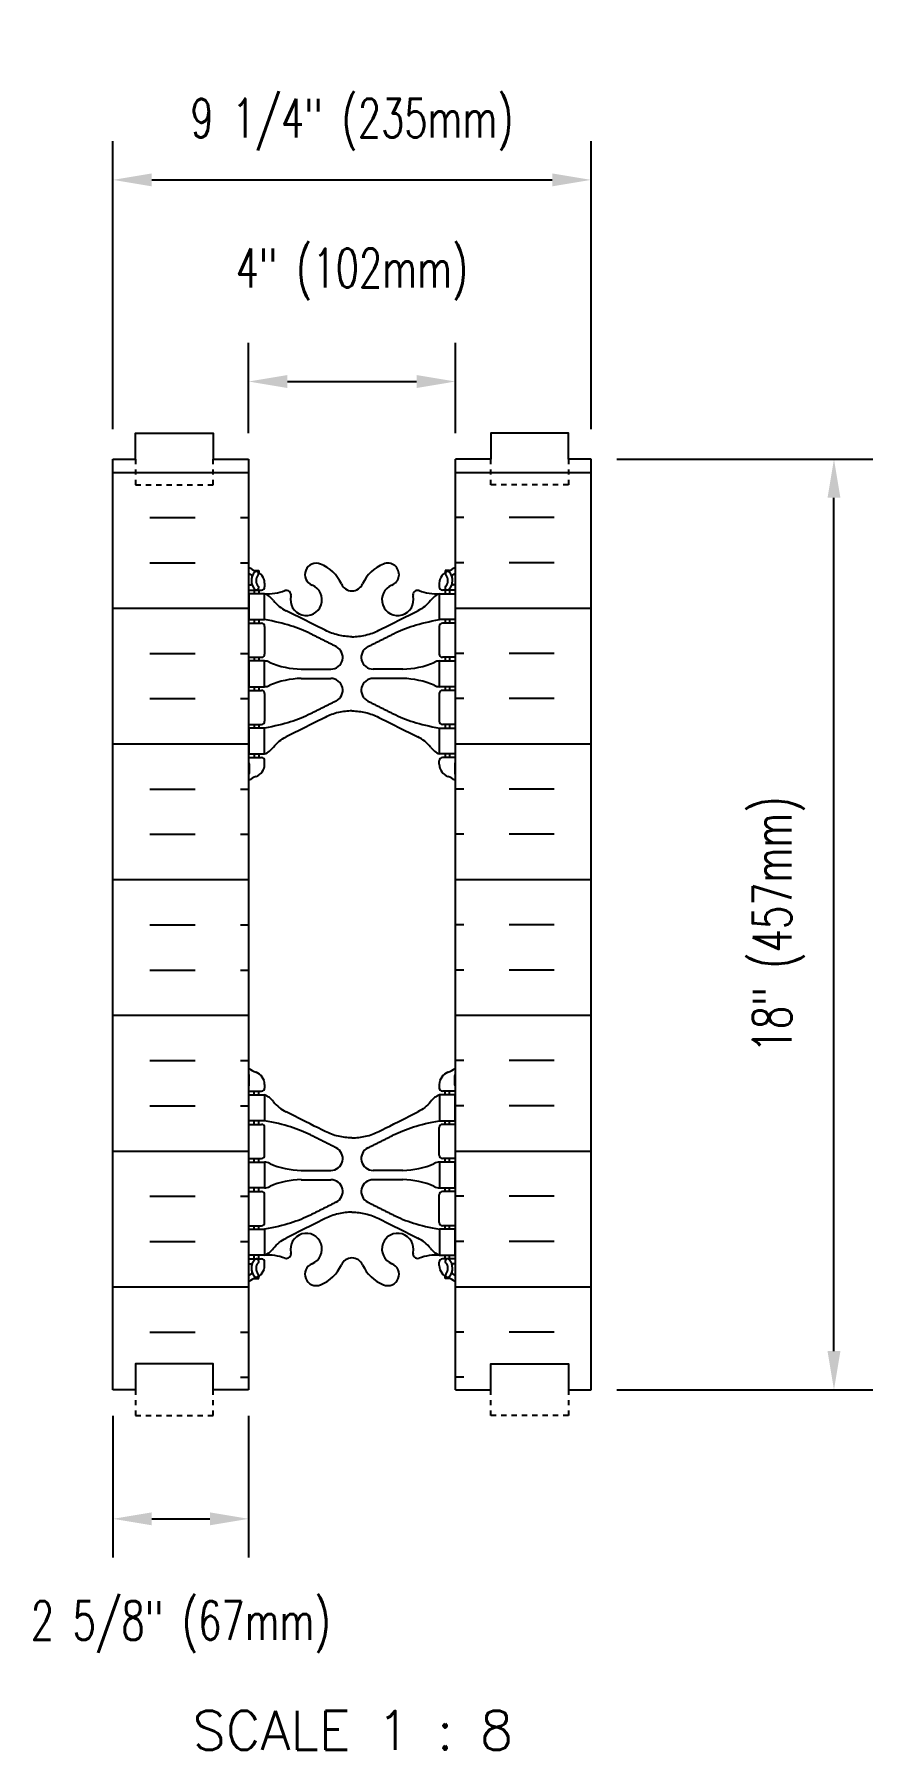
# Model space of a CAD drawing. Header units: inches. Extents: x 135 to 240, y 99 to 198.
# Drawn here: x 134.96 to 151.18, y 118.75 to 151.93 of the extents above.
import ezdxf

# ---------------------------------------------------------------- set-up
doc = ezdxf.new("R2010")
doc.units = ezdxf.units.IN
doc.header["$MEASUREMENT"] = 0
doc.linetypes.add('DASHED2', pattern=[0.375, 0.25, -0.125])
for name, color, linetype in [('HATCH', 12, 'Continuous'), ('line25', 2, 'Continuous'), ('LINE50', 5, 'Continuous'), ('LINE9', 9, 'Continuous'), ('TEXT', 4, 'Continuous'), ('Web_Edge', 9, 'Continuous')]:
    doc.layers.add(name, color=color, linetype=linetype)
doc.styles.add('DIM', font='romans.shx', dxfattribs={"width": 0.7})
doc.styles.add('ROMANS', font='romans.shx', dxfattribs={"height": 0.75})
doc.dimstyles.new('ext_8', dxfattribs={"dimscale": 8, "dimtxt": 0.09375, "dimasz": 0.09375, "dimexe": 0.09375, "dimexo": 0.0625, "dimgap": 0.0625, "dimtad": 1, "dimdec": 4, "dimzin": 3, "dimdsep": 46, "dimlunit": 4, "dimtxsty": 'DIM', "dimcen": 0.09, "dimdle": 0.09375, "dimclrt": 4, "dimadec": 0, "dimazin": 0, "dimtfac": 1, "dimtdec": 4, "dimtmove": 2, "dimatfit": 3, "dimfxl": 0, "dimfrac": 2, "dimtolj": 1, "dimtzin": 0, "dimarcsym": 0})

# ---------------------------------------------------------------- blocks, each defined once
blk = doc.blocks.new('*D12')
at = {"layer": 'Defpoints', "color": 0}
for p in [(145.729, 143.714), (150.43, 143.714), (145.729, 125.714)]:
    blk.add_point(p, dxfattribs=at)
at = {"layer": 'TEXT', "color": 0, "lineweight": -2}
for p, q in [((146.229, 143.714), (151.18, 143.714)), ((150.43, 126.464), (150.43, 142.964)), ((146.229, 125.714), (151.18, 125.714))]:
    blk.add_line(p, q, dxfattribs=at)
at = {"layer": 'TEXT', "color": 0}
for points in [[(150.305, 142.964), (150.555, 142.964), (150.43, 143.714)], [(150.305, 126.464), (150.555, 126.464), (150.43, 125.714)]]:
    blk.add_solid(points, dxfattribs=at)
at = {"layer": 'TEXT', "color": 4, "insert": (149.358, 134.714), "char_height": 0.75, "attachment_point": 5, "rotation": 90, "style": 'DIM'}
blk.add_mtext('\\A1;18" (457mm)', dxfattribs=at)
blk = doc.blocks.new('*D13')
at = {"layer": 'Defpoints', "color": 0}
for p in [(145.729, 149.112), (136.479, 143.793), (145.729, 143.793)]:
    blk.add_point(p, dxfattribs=at)
at = {"layer": 'TEXT', "color": 0, "lineweight": -2}
for p, q in [((136.479, 144.293), (136.479, 149.862)), ((145.729, 144.293), (145.729, 149.862)), ((137.229, 149.112), (144.979, 149.112))]:
    blk.add_line(p, q, dxfattribs=at)
at = {"layer": 'TEXT', "color": 0}
for points in [[(137.229, 149.237), (137.229, 148.987), (136.479, 149.112)], [(144.979, 149.237), (144.979, 148.987), (145.729, 149.112)]]:
    blk.add_solid(points, dxfattribs=at)
at = {"layer": 'TEXT', "color": 4, "insert": (141.104, 150.183), "char_height": 0.75, "attachment_point": 5, "style": 'DIM'}
blk.add_mtext('\\A1;9 1/4" (235mm)', dxfattribs=at)
blk = doc.blocks.new('*D14')
at = {"layer": 'Defpoints', "color": 0}
for p in [(143.104, 145.213), (139.104, 143.714), (143.104, 143.714)]:
    blk.add_point(p, dxfattribs=at)
at = {"layer": 'TEXT', "color": 0, "lineweight": -2}
for p, q in [((139.104, 144.214), (139.104, 145.963)), ((143.104, 144.214), (143.104, 145.963)), ((139.854, 145.213), (142.354, 145.213))]:
    blk.add_line(p, q, dxfattribs=at)
at = {"layer": 'TEXT', "color": 0}
for points in [[(139.854, 145.338), (139.854, 145.088), (139.104, 145.213)], [(142.354, 145.338), (142.354, 145.088), (143.104, 145.213)]]:
    blk.add_solid(points, dxfattribs=at)
at = {"layer": 'TEXT', "color": 4, "insert": (141.104, 147.284), "char_height": 0.75, "attachment_point": 5, "style": 'DIM'}
blk.add_mtext('\\A1;4" (102mm)', dxfattribs=at)
blk = doc.blocks.new('*D15')
at = {"layer": 'Defpoints', "color": 0}
for p in [(136.479, 125.714), (139.104, 125.714), (139.104, 123.219)]:
    blk.add_point(p, dxfattribs=at)
at = {"layer": 'TEXT', "color": 0, "lineweight": -2}
for p, q in [((136.479, 125.214), (136.479, 122.469)), ((139.104, 125.214), (139.104, 122.469)), ((137.229, 123.219), (138.354, 123.219))]:
    blk.add_line(p, q, dxfattribs=at)
at = {"layer": 'TEXT', "color": 0}
for points in [[(137.229, 123.344), (137.229, 123.094), (136.479, 123.219)], [(138.354, 123.344), (138.354, 123.094), (139.104, 123.219)]]:
    blk.add_solid(points, dxfattribs=at)
at = {"layer": 'TEXT', "color": 4, "insert": (137.791, 121.128), "char_height": 0.75, "attachment_point": 5, "style": 'DIM'}
blk.add_mtext('\\A1;2 5/8" (67mm)', dxfattribs=at)

msp = doc.modelspace()

# ---------------------------------------------------------------- hatches: boundary and pattern name
at = {"layer": 'HATCH'}
h = msp.add_hatch(dxfattribs=at)
h.set_pattern_fill('INSUL', color=256, scale=7, style=0)
h.set_pattern_definition([(0, (-2787.0577, -271.2953), (0, 2.625), []), (0, (-2787.0577, -270.4203), (0, 2.625), [0.875, -0.875]), (0, (-2787.0577, -269.5453), (0, 2.625), [0.875, -0.875])])
h.paths.add_polyline_path([(136.47884, 125.71419), (136.91634, 125.71419), (136.91634, 126.21419), (138.41634, 126.21419), (138.41634, 125.71419), (139.10384, 125.71419), (139.10384, 143.71419), (138.41634, 143.71419), (138.41634, 144.21419), (136.91634, 144.21419), (136.91634, 143.71419), (136.47884, 143.71419)])
h = msp.add_hatch(dxfattribs=at)
h.set_pattern_fill('INSUL', color=256, scale=7, style=0)
h.set_pattern_definition([(180, (3069.2654, -271.2953), (0, 2.625), []), (180, (3069.2654, -270.4203), (0, 2.625), [0.875, -0.875]), (180, (3069.2654, -269.5453), (0, 2.625), [0.875, -0.875])])
h.paths.add_polyline_path([(145.72884, 125.71419), (145.29134, 125.71419), (145.29134, 126.21419), (143.79134, 126.21419), (143.79134, 125.71419), (143.10384, 125.71419), (143.10384, 143.71419), (143.79134, 143.71419), (143.79134, 144.21419), (145.29134, 144.21419), (145.29134, 143.71419), (145.72884, 143.71419)])

# ---------------------------------------------------------------- linework, layer by layer
at = {"layer": 'line25'}
for p, q in [((139.10384, 143.71419), (139.10384, 125.71419)), ((143.10384, 125.71419), (143.10384, 143.71419))]:
    msp.add_line(p, q, dxfattribs=at)
at = {"layer": 'LINE50'}
for p, q in [((136.47884, 125.71419), (136.47884, 143.71419)), ((145.72884, 125.71419), (145.72884, 143.71419))]:
    msp.add_line(p, q, dxfattribs=at)
for points in [[(136.47884, 143.71419), (136.91634, 143.71419), (136.91634, 144.21419), (138.41634, 144.21419), (138.41634, 143.71419), (139.10384, 143.71419)], [(145.72884, 143.71419), (145.29134, 143.71419), (145.29134, 144.21419), (143.79134, 144.21419), (143.79134, 143.71419), (143.10384, 143.71419)], [(139.10384, 125.71419), (138.41634, 125.71419), (138.41634, 126.21419), (136.91634, 126.21419), (136.91634, 125.71419), (136.47884, 125.71419)], [(143.10384, 125.71419), (143.79134, 125.71419), (143.79134, 126.21419), (145.29134, 126.21419), (145.29134, 125.71419), (145.72884, 125.71419)]]:
    msp.add_lwpolyline(points, dxfattribs=at)
at = {"layer": 'LINE9', "linetype": 'DASHED2', "ltscale": 0.15}
for points in [[(136.91634, 143.71419), (136.91634, 143.71419), (136.91634, 143.21419), (138.41634, 143.21419), (138.41634, 143.71419), (138.41634, 143.71419)], [(145.29134, 143.71419), (145.29134, 143.71419), (145.29134, 143.21419), (143.79134, 143.21419), (143.79134, 143.71419), (143.79134, 143.71419)], [(136.91634, 125.71419), (136.91634, 125.71419), (136.91634, 125.21419), (138.41634, 125.21419), (138.41634, 125.71419), (138.41634, 125.71419)], [(145.29134, 125.71419), (145.29134, 125.71419), (145.29134, 125.21419), (143.79134, 125.21419), (143.79134, 125.71419), (143.79134, 125.71419)]]:
    msp.add_lwpolyline(points, dxfattribs=at)
at = {"layer": 'Web_Edge'}
for p, q in [((139.21384, 141.55922), (139.30384, 141.55922)), ((139.30384, 141.55922), (139.30384, 141.51749)), ((142.99384, 141.55922), (142.90384, 141.55922)), ((142.90384, 141.55922), (142.90384, 141.51749)), ((139.10384, 141.28037), (139.14572, 141.28037)), ((139.10384, 141.18037), (139.35134, 141.18037)), ((139.21384, 141.18037), (139.21384, 141.11037)), ((139.30384, 141.18037), (139.30384, 141.11037)), ((139.41384, 141.31037), (139.41384, 141.24287)), ((142.79384, 141.31037), (142.79384, 141.24287)), ((143.10384, 141.18037), (142.85634, 141.18037)), ((142.90384, 141.18037), (142.90384, 141.11037)), ((142.99384, 141.18037), (142.99384, 141.11037)), ((143.10384, 141.28037), (143.06196, 141.28037)), ((139.10384, 140.54037), (139.35134, 140.54037)), ((139.21384, 140.61037), (139.21384, 140.54037)), ((139.30384, 140.61037), (139.30384, 140.54037)), ((139.41384, 140.47787), (139.41384, 139.94287)), ((142.79384, 140.47787), (142.79384, 139.94287)), ((143.10384, 140.54037), (142.85634, 140.54037)), ((142.90384, 140.61037), (142.90384, 140.54037)), ((142.99384, 140.61037), (142.99384, 140.54037)), ((139.10384, 139.88037), (139.35134, 139.88037)), ((139.21384, 139.88037), (139.21384, 139.81037)), ((139.30384, 139.88037), (139.30384, 139.81037)), ((143.10384, 139.88037), (142.85634, 139.88037)), ((142.90384, 139.88037), (142.90384, 139.81037)), ((142.99384, 139.88037), (142.99384, 139.81037)), ((140.11857, 139.65037), (140.69507, 139.65037)), ((140.11857, 139.47037), (140.69507, 139.47037)), ((142.08911, 139.65037), (141.51261, 139.65037)), ((142.08911, 139.47037), (141.51261, 139.47037)), ((139.10384, 139.24037), (139.35134, 139.24037)), ((139.21384, 139.31037), (139.21384, 139.24037)), ((139.30384, 139.31037), (139.30384, 139.24037)), ((139.41384, 139.17787), (139.41384, 138.64287)), ((142.79384, 139.17787), (142.79384, 138.64287)), ((143.10384, 139.24037), (142.85634, 139.24037)), ((142.90384, 139.31037), (142.90384, 139.24037)), ((142.99384, 139.31037), (142.99384, 139.24037)), ((139.10384, 138.58037), (139.35134, 138.58037)), ((139.21384, 138.58037), (139.21384, 138.51037)), ((139.30384, 138.58037), (139.30384, 138.51037)), ((143.10384, 138.58037), (142.85634, 138.58037)), ((142.90384, 138.58037), (142.90384, 138.51037)), ((142.99384, 138.58037), (142.99384, 138.51037)), ((139.21384, 138.01037), (139.21384, 137.94037)), ((139.30384, 138.01037), (139.30384, 137.94037)), ((142.90384, 138.01037), (142.90384, 137.94037)), ((142.99384, 138.01037), (142.99384, 137.94037)), ((139.10384, 137.94037), (139.35134, 137.94037)), ((139.11384, 137.82037), (139.11384, 137.6343)), ((139.41384, 137.81037), (139.41384, 137.87787)), ((142.79384, 137.81037), (142.79384, 137.87787)), ((143.10384, 137.94037), (142.85634, 137.94037)), ((143.09384, 137.82037), (143.09384, 137.6343)), ((139.11384, 131.60802), (139.11384, 131.79409)), ((143.09384, 131.60802), (143.09384, 131.79409)), ((139.10384, 131.48802), (139.35134, 131.48802)), ((139.21384, 131.41802), (139.21384, 131.48802)), ((139.30384, 131.41802), (139.30384, 131.48802)), ((139.41384, 131.61802), (139.41384, 131.55052)), ((142.79384, 131.61802), (142.79384, 131.55052)), ((143.10384, 131.48802), (142.85634, 131.48802)), ((142.90384, 131.41802), (142.90384, 131.48802)), ((142.99384, 131.41802), (142.99384, 131.48802)), ((139.10384, 130.84802), (139.35134, 130.84802)), ((139.21384, 130.84802), (139.21384, 130.91802)), ((139.30384, 130.84802), (139.30384, 130.91802)), ((139.41384, 130.25052), (139.41384, 130.78552)), ((142.79384, 130.25052), (142.79384, 130.78552)), ((143.10384, 130.84802), (142.85634, 130.84802)), ((142.90384, 130.84802), (142.90384, 130.91802)), ((142.99384, 130.84802), (142.99384, 130.91802)), ((139.10384, 130.18802), (139.35134, 130.18802)), ((139.21384, 130.11802), (139.21384, 130.18802)), ((139.30384, 130.11802), (139.30384, 130.18802)), ((143.10384, 130.18802), (142.85634, 130.18802)), ((142.90384, 130.11802), (142.90384, 130.18802)), ((142.99384, 130.11802), (142.99384, 130.18802)), ((140.11857, 129.95802), (140.69507, 129.95802)), ((140.11857, 129.77802), (140.69507, 129.77802)), ((142.08911, 129.95802), (141.51261, 129.95802)), ((142.08911, 129.77802), (141.51261, 129.77802)), ((139.10384, 129.54802), (139.35134, 129.54802)), ((139.21384, 129.54802), (139.21384, 129.61802)), ((139.30384, 129.54802), (139.30384, 129.61802)), ((139.41384, 128.95052), (139.41384, 129.48552)), ((142.79384, 128.95052), (142.79384, 129.48552)), ((143.10384, 129.54802), (142.85634, 129.54802)), ((142.90384, 129.54802), (142.90384, 129.61802)), ((142.99384, 129.54802), (142.99384, 129.61802)), ((139.10384, 128.88802), (139.35134, 128.88802)), ((139.21384, 128.81802), (139.21384, 128.88802)), ((139.30384, 128.81802), (139.30384, 128.88802)), ((143.10384, 128.88802), (142.85634, 128.88802)), ((142.90384, 128.81802), (142.90384, 128.88802)), ((142.99384, 128.81802), (142.99384, 128.88802)), ((139.10384, 128.24802), (139.35134, 128.24802)), ((139.10384, 128.14802), (139.14572, 128.14802)), ((139.21384, 128.24802), (139.21384, 128.31802)), ((139.30384, 128.24802), (139.30384, 128.31802)), ((139.41384, 128.11802), (139.41384, 128.18552)), ((142.79384, 128.11802), (142.79384, 128.18552)), ((143.10384, 128.24802), (142.85634, 128.24802)), ((142.90384, 128.24802), (142.90384, 128.31802)), ((142.99384, 128.24802), (142.99384, 128.31802)), ((143.10384, 128.14802), (143.06196, 128.14802)), ((139.21384, 127.86917), (139.30384, 127.86917)), ((139.30384, 127.86917), (139.30384, 127.9109)), ((142.90384, 127.86917), (142.90384, 127.9109)), ((142.99384, 127.86917), (142.90384, 127.86917))]:
    msp.add_line(p, q, dxfattribs=at)
for points in [[(139.10884, 140.61037), (139.40884, 140.61037), (139.40884, 141.11037), (139.10884, 141.11037)], [(143.09884, 140.61037), (142.79884, 140.61037), (142.79884, 141.11037), (143.09884, 141.11037)], [(139.10884, 139.31037), (139.40884, 139.31037), (139.40884, 139.81037), (139.10884, 139.81037)], [(143.09884, 139.31037), (142.79884, 139.31037), (142.79884, 139.81037), (143.09884, 139.81037)], [(139.10884, 138.01037), (139.40884, 138.01037), (139.40884, 138.51037), (139.10884, 138.51037)], [(143.09884, 138.01037), (142.79884, 138.01037), (142.79884, 138.51037), (143.09884, 138.51037)], [(139.10884, 131.41802), (139.40884, 131.41802), (139.40884, 130.91802), (139.10884, 130.91802)], [(143.09884, 131.41802), (142.79884, 131.41802), (142.79884, 130.91802), (143.09884, 130.91802)], [(139.10884, 130.11802), (139.40884, 130.11802), (139.40884, 129.61802), (139.10884, 129.61802)], [(143.09884, 130.11802), (142.79884, 130.11802), (142.79884, 129.61802), (143.09884, 129.61802)], [(139.10884, 128.81802), (139.40884, 128.81802), (139.40884, 128.31802), (139.10884, 128.31802)], [(143.09884, 128.81802), (142.79884, 128.81802), (142.79884, 128.31802), (143.09884, 128.31802)]]:
    msp.add_lwpolyline(points, close=True, dxfattribs=at)
for centre, radius, start, end in [((140.41384, 141.47982), 0.22, 68.196252, 248.196252), ((140.21884, 140.99237), 0.745, 24.331653, 68.196252), ((141.98884, 140.99237), 0.745, 111.803748, 155.668347), ((141.79384, 141.47982), 0.22, 291.803748, 111.803748), ((139.41384, 142.01747), 0.5, 231.683337, 250.528779), ((139.41384, 142.01747), 0.6, 238.890674, 245.074771), ((139.40755, 141.36493), 0.25, 140.114512, 222.460868), ((139.15255, 141.45522), 0.02, 340.791602, 65.074771), ((139.24978, 141.49582), 0.04501, 319.187899, 141.448001), ((139.16384, 141.31037), 0.25, 0, 70.528779), ((139.40755, 141.36493), 0.16, 140.000077, 222.460868), ((143.04384, 141.31037), 0.25, 109.471221, 180), ((142.9579, 141.49582), 0.04501, 38.551999, 220.812101), ((142.80013, 141.36493), 0.16, 317.539132, 39.999923), ((142.79384, 142.01747), 0.5, 289.471221, 308.316663), ((142.80013, 141.36493), 0.25, 317.539132, 39.885488), ((143.05513, 141.45522), 0.02, 114.925229, 199.208398), ((142.79384, 142.01747), 0.6, 294.925229, 301.109326), ((139.14572, 141.30037), 0.02, 270, 14.154066), ((139.25631, 141.22653), 0.045, 222.460868, 42.460868), ((139.35134, 141.24287), 0.0625, 270, 0), ((139.46488, 142.1088), 1, 266.787866, 289.906703), ((139.28644, 140.76776), 0.36381, 34.977514, 70.338741), ((139.83447, 141.08338), 0.09, 346.679506, 108.865139), ((140.21884, 140.99237), 0.305, 166.679506, 68.196252), ((141.10724, 141.39409), 0.23, 204.331653, 269.153884), ((141.10044, 141.39409), 0.23, 270.846116, 335.668347), ((141.98884, 140.99237), 0.305, 111.803748, 13.320494), ((142.37321, 141.08338), 0.09, 71.134861, 193.320494), ((142.7428, 142.1088), 1, 250.093297, 273.212134), ((142.92125, 140.76776), 0.36381, 109.661259, 145.022486), ((142.85634, 141.24287), 0.0625, 180, 270), ((142.95137, 141.22653), 0.045, 137.539132, 317.539132), ((143.06196, 141.30037), 0.02, 165.845934, 270), ((139.35134, 140.47787), 0.0625, 0, 90), ((142.85634, 140.47787), 0.0625, 90, 180), ((140.69507, 139.88037), 0.23, 270, 63.415887), ((141.51261, 139.88037), 0.23, 116.584113, 270), ((139.35134, 139.94287), 0.0625, 270, 0), ((139.40472, 139.59168), 0.21872, 60.493747, 88.919954), ((140.14872, 141.25008), 1.6, 246.567339, 268.920277), ((142.05896, 141.25008), 1.6, 271.079723, 293.432661), ((142.80296, 139.59168), 0.21872, 91.080046, 119.506253), ((142.85634, 139.94287), 0.0625, 180, 270), ((139.40472, 139.52905), 0.21872, 271.080046, 299.506253), ((139.40472, 139.52905), 0.21872, 271.080046, 299.506253), ((140.14872, 137.87065), 1.6, 91.079723, 113.432661), ((140.69507, 139.24037), 0.23, 296.584113, 90), ((141.51261, 139.24037), 0.23, 90, 243.415887), ((142.05896, 137.87065), 1.6, 66.567339, 88.920277), ((142.80296, 139.52905), 0.21872, 240.493747, 268.919954), ((142.80296, 139.52905), 0.21872, 240.493747, 268.919954), ((139.35134, 139.17787), 0.0625, 0, 90), ((142.85634, 139.17787), 0.0625, 90, 180), ((139.35134, 138.64287), 0.0625, 270, 0), ((142.85634, 138.64287), 0.0625, 180, 270), ((139.28644, 138.35297), 0.36381, 289.661259, 325.022486), ((142.92125, 138.35297), 0.36381, 214.977514, 250.338741), ((139.09384, 137.82037), 0.02, 0, 60.011975), ((139.16384, 137.81037), 0.25, 289.471221, 360), ((139.35134, 137.87787), 0.0625, 360, 90), ((142.85634, 137.87787), 0.0625, 90, 180), ((143.04384, 137.81037), 0.25, 180, 250.528779), ((143.11384, 137.82037), 0.02, 119.988025, 180), ((139.41384, 137.10326), 0.6, 121.072951, 121.109326), ((139.41384, 137.10326), 0.5, 109.471221, 128.316663), ((139.09384, 137.6343), 0.02, 301.072951, 0), ((142.79384, 137.10326), 0.5, 51.683337, 70.528779), ((143.11384, 137.6343), 0.02, 180, 238.927049), ((142.79384, 137.10326), 0.6, 58.890674, 58.927049), ((139.41384, 132.32513), 0.5, 231.683337, 250.528779), ((139.41384, 132.32513), 0.6, 238.890674, 238.927049), ((139.09384, 131.79409), 0.02, 360, 58.927049), ((139.16384, 131.61802), 0.25, 0, 70.528779), ((143.04384, 131.61802), 0.25, 109.471221, 180), ((142.79384, 132.32513), 0.5, 289.471221, 308.316663), ((143.11384, 131.79409), 0.02, 121.072951, 180), ((142.79384, 132.32513), 0.6, 301.072951, 301.109326), ((139.09384, 131.60802), 0.02, 299.988025, 360), ((139.35134, 131.55052), 0.0625, 270, 0), ((139.28644, 131.07542), 0.36381, 34.977514, 70.338741), ((142.92125, 131.07542), 0.36381, 109.661259, 145.022486), ((142.85634, 131.55052), 0.0625, 180, 270), ((143.11384, 131.60802), 0.02, 180, 240.011975), ((139.35134, 130.78552), 0.0625, 0, 90), ((142.85634, 130.78552), 0.0625, 90, 180), ((140.69507, 130.18802), 0.23, 270, 63.415887), ((141.51261, 130.18802), 0.23, 116.584113, 270), ((139.35134, 130.25052), 0.0625, 270, 0), ((139.40472, 129.89934), 0.21872, 60.493747, 88.919954), ((139.40472, 129.89934), 0.21872, 60.493747, 88.919954), ((140.14872, 131.55774), 1.6, 246.567339, 268.920277), ((142.05896, 131.55774), 1.6, 271.079723, 293.432661), ((142.80296, 129.89934), 0.21872, 91.080046, 119.506253), ((142.80296, 129.89934), 0.21872, 91.080046, 119.506253), ((142.85634, 130.25052), 0.0625, 180, 270), ((140.14872, 128.17831), 1.6, 91.079723, 113.432661), ((140.69507, 129.54802), 0.23, 296.584113, 90), ((141.51261, 129.54802), 0.23, 90, 243.415887), ((142.05896, 128.17831), 1.6, 66.567339, 88.920277), ((139.35134, 129.48552), 0.0625, 0, 90), ((139.40472, 129.83671), 0.21872, 271.080046, 299.506253), ((142.80296, 129.83671), 0.21872, 240.493747, 268.919954), ((142.85634, 129.48552), 0.0625, 90, 180), ((139.35134, 128.95052), 0.0625, 270, 0), ((140.21884, 128.43601), 0.305, 291.803748, 193.320494), ((141.98884, 128.43601), 0.305, 346.679506, 248.196252), ((142.85634, 128.95052), 0.0625, 180, 270), ((139.28644, 128.66063), 0.36381, 289.661259, 325.022486), ((142.92125, 128.66063), 0.36381, 214.977514, 250.338741), ((139.14572, 128.12802), 0.02, 345.845934, 90), ((139.40755, 128.06346), 0.25, 137.539132, 219.885488), ((139.25631, 128.20185), 0.045, 317.539132, 137.539132), ((139.16384, 128.11802), 0.25, 289.471221, 360), ((139.40755, 128.06346), 0.16, 137.539132, 219.999923), ((139.35134, 128.18552), 0.0625, 360, 90), ((139.46488, 127.31959), 1, 70.093297, 93.212134), ((139.83447, 128.34501), 0.09, 251.134861, 13.320494), ((140.41384, 127.94857), 0.22, 111.803748, 291.803748), ((140.21884, 128.43601), 0.745, 291.803748, 335.668347), ((141.10724, 128.0343), 0.23, 90.846116, 155.668347), ((141.10044, 128.0343), 0.23, 24.331653, 89.153884), ((141.98884, 128.43601), 0.745, 204.331653, 248.196252), ((141.79384, 127.94857), 0.22, 248.196252, 68.196252), ((142.37321, 128.34501), 0.09, 166.679506, 288.865139), ((142.7428, 127.31959), 1, 86.787866, 109.906703), ((142.85634, 128.18552), 0.0625, 90, 180), ((143.04384, 128.11802), 0.25, 180, 250.528779), ((142.95137, 128.20185), 0.045, 42.460868, 222.460868), ((142.80013, 128.06346), 0.16, 320.000077, 42.460868), ((142.80013, 128.06346), 0.25, 320.114512, 42.460868), ((143.06196, 128.12802), 0.02, 90, 194.154066), ((139.41384, 127.41091), 0.6, 114.925229, 121.109326), ((139.41384, 127.41091), 0.5, 109.471221, 128.316663), ((139.15255, 127.97317), 0.02, 294.925229, 19.208398), ((139.24978, 127.93257), 0.04501, 218.551999, 40.812101), ((142.9579, 127.93257), 0.04501, 139.187899, 321.448001), ((142.79384, 127.41091), 0.5, 51.683337, 70.528779), ((143.05513, 127.97317), 0.02, 160.791602, 245.074771), ((142.79384, 127.41091), 0.6, 58.890674, 65.074771)]:
    msp.add_arc(centre, radius, start, end, dxfattribs=at)
for points, degree in [([(139.58454, 140.97632), (139.65128, 140.8947), (139.73524, 140.82753), (139.82952, 140.78035)], 3), ([(142.62314, 140.97632), (142.5564, 140.8947), (142.47244, 140.82753), (142.37816, 140.78035)], 3), ([(140.30204, 140.33423), (140.06273, 140.45398), (139.80599, 140.53849), (139.40884, 140.61037)], 3), ([(140.798, 140.08605), (140.30204, 140.33423)], 1), ([(141.40968, 140.08605), (141.90564, 140.33423)], 1), ([(141.90564, 140.33423), (142.14495, 140.45398), (142.40169, 140.53849), (142.79884, 140.61037)], 3), ([(140.798, 139.03468), (140.30204, 138.7865)], 1), ([(141.40968, 139.03468), (141.90564, 138.7865)], 1), ([(140.30204, 138.7865), (140.06273, 138.66675), (139.80599, 138.58224), (139.40884, 138.51037)], 3), ([(141.90564, 138.7865), (142.14495, 138.66675), (142.40169, 138.58224), (142.79884, 138.51037)], 3), ([(139.58454, 138.14441), (139.65128, 138.22603), (139.73524, 138.29321), (139.82952, 138.34038)], 3), ([(142.62314, 138.14441), (142.5564, 138.22603), (142.47244, 138.29321), (142.37816, 138.34038)], 3), ([(139.58454, 131.28398), (139.65128, 131.20236), (139.73524, 131.13518), (139.82952, 131.08801)], 3), ([(142.62314, 131.28398), (142.5564, 131.20236), (142.47244, 131.13518), (142.37816, 131.08801)], 3), ([(140.30204, 130.64189), (140.06273, 130.76164), (139.80599, 130.84615), (139.40884, 130.91802)], 3), ([(141.90564, 130.64189), (142.14495, 130.76164), (142.40169, 130.84615), (142.79884, 130.91802)], 3), ([(140.798, 130.39371), (140.30204, 130.64189)], 1), ([(141.40968, 130.39371), (141.90564, 130.64189)], 1), ([(140.30204, 129.09415), (140.06273, 128.9744), (139.80599, 128.88989), (139.40884, 128.81802)], 3), ([(140.798, 129.34234), (140.30204, 129.09415)], 1), ([(141.40968, 129.34234), (141.90564, 129.09415)], 1), ([(141.90564, 129.09415), (142.14495, 128.9744), (142.40169, 128.88989), (142.79884, 128.81802)], 3), ([(139.58454, 128.45207), (139.65128, 128.53369), (139.73524, 128.60086), (139.82952, 128.64803)], 3), ([(142.62314, 128.45207), (142.5564, 128.53369), (142.47244, 128.60086), (142.37816, 128.64803)], 3)]:
    msp.add_open_spline(points, degree=degree, dxfattribs=at)
for points in [[(141.10384, 140.27781), (141.01529, 140.27847), (140.83567, 140.3001), (140.66561, 140.36197), (140.58456, 140.40253), (140.40811, 140.49082), (140.23166, 140.57912), (139.82952, 140.78035)], [(141.10384, 140.27781), (141.19239, 140.27847), (141.37201, 140.3001), (141.54207, 140.36197), (141.62312, 140.40253), (141.79957, 140.49082), (141.97602, 140.57912), (142.37816, 140.78035)], [(141.10384, 138.84293), (141.01529, 138.84226), (140.83567, 138.82064), (140.66561, 138.75877), (140.58456, 138.71821), (140.40811, 138.62991), (140.23166, 138.54161), (139.82952, 138.34038)], [(141.10384, 138.84293), (141.19239, 138.84226), (141.37201, 138.82064), (141.54207, 138.75877), (141.62312, 138.71821), (141.79957, 138.62991), (141.97602, 138.54161), (142.37816, 138.34038)], [(141.10384, 130.58546), (141.01529, 130.58612), (140.83567, 130.60775), (140.66561, 130.66962), (140.58456, 130.71018), (140.40811, 130.79848), (140.23166, 130.88677), (139.82952, 131.08801)], [(141.10384, 130.58546), (141.19239, 130.58612), (141.37201, 130.60775), (141.54207, 130.66962), (141.62312, 130.71018), (141.79957, 130.79848), (141.97602, 130.88677), (142.37816, 131.08801)], [(141.10384, 129.15058), (141.01529, 129.14992), (140.83567, 129.12829), (140.66561, 129.06642), (140.58456, 129.02586), (140.40811, 128.93757), (140.23166, 128.84927), (139.82952, 128.64804)], [(141.10384, 129.15058), (141.19239, 129.14992), (141.37201, 129.12829), (141.54207, 129.06642), (141.62312, 129.02586), (141.79957, 128.93757), (141.97602, 128.84927), (142.37816, 128.64804)]]:
    msp.add_open_spline(points, degree=3, knots=[0.003684695, 0.003684695, 0.003684695, 0.003684695, 0.159602153, 0.319204307, 0.319204307, 0.319204307, 0.666669757, 0.666669757, 0.666669757, 0.666669757], dxfattribs=at)

# ---------------------------------------------------------------- texts
at = {"layer": 'TEXT', "insert": (138.01808, 119.50453), "char_height": 0.75, "width": 25.5011371, "attachment_point": 1, "style": 'ROMANS'}
msp.add_mtext('SCALE 1 : 8', dxfattribs=at)

# ---------------------------------------------------------------- dimensions: what is measured, and where the dimension line sits
at = {"layer": 'TEXT'}
for base, p1, p2, text, picture, middle in [((145.72884, 149.11156), (136.47884, 143.79324), (145.72884, 143.79324), '9 1/4" (235mm)', '*D13', (141.10384, 150.18299)), ((143.10384, 145.21265), (139.10384, 143.71419), (143.10384, 143.71419), '4" (102mm)', '*D14', (141.10384, 147.28408))]:
    dim = msp.add_linear_dim(base=base, p1=p1, p2=p2, text=text, dimstyle='ext_8', dxfattribs=at)
    dim.commit()
    dim.dimension.update_dxf_attribs({"geometry": picture, "text_midpoint": middle})
dim = msp.add_linear_dim(base=(150.42969, 143.71419), p1=(145.72884, 125.71419), p2=(145.72884, 143.71419), angle=90, text='18" (457mm)', dimstyle='ext_8', dxfattribs=at)
dim.commit()
dim.dimension.update_dxf_attribs({"geometry": '*D12', "text_midpoint": (149.35826, 134.71419)})
dim = msp.add_linear_dim(base=(139.10384, 123.21856), p1=(136.47884, 125.71419), p2=(139.10384, 125.71419), text='2 5/8" (67mm)', dimstyle='ext_8', dxfattribs=at)
dim.commit()
dim.dimension.update_dxf_attribs({"geometry": '*D15', "text_midpoint": (137.79134, 121.12782), "dimtype": 160})

doc.saveas('drawing.dxf')
